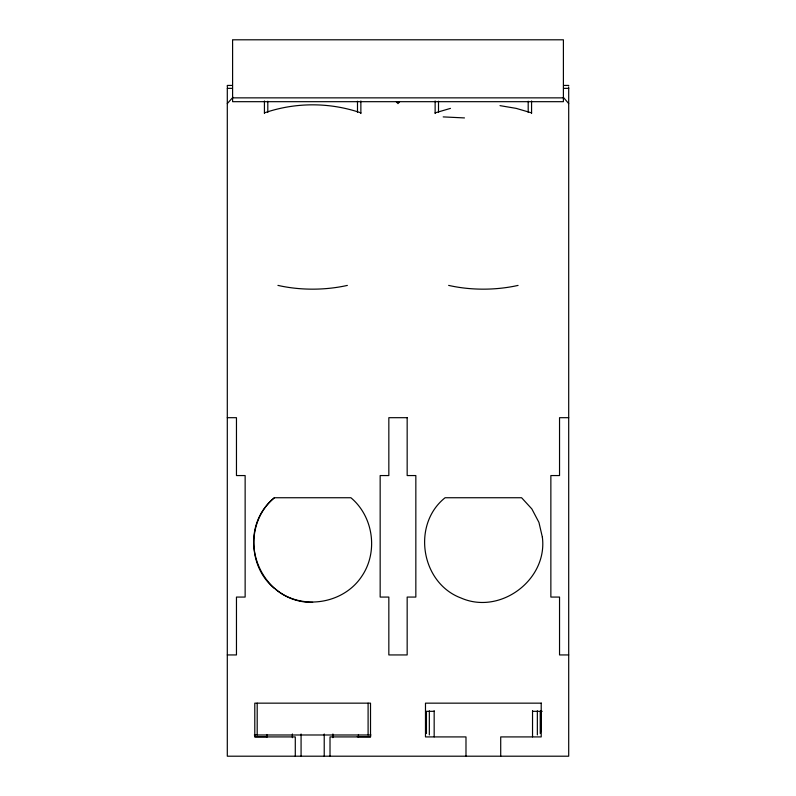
<?xml version="1.0" encoding="UTF-8"?>
<svg xmlns="http://www.w3.org/2000/svg" width="796" height="796" viewBox="0 0 796 796"><rect width="100%" height="100%" fill="white"/><g stroke="black" fill="none" stroke-linecap="round" stroke-linejoin="round"><path stroke-width="1.19" d="M399.532 101.828L398 103.619L396.378 101.818M227.298 103.589L232.959 97.261M275.366 589.03C301.027 610.801 343.365 604.303 361.782 576.284C378.379 551.946 373.483 516.644 350.897 497.739L274.411 497.739C246.939 520.166 246.939 565.966 274.411 588.393M274.411 497.739C232.611 532.017 258.6 603.119 312.649 602.373M347.364 285.406C325.186 290.391 300.072 290.44 277.933 285.386M518.067 285.406C495.888 290.391 470.774 290.44 448.636 285.386M264.431 112.873C295.415 102.157 329.882 102.157 360.867 112.873M435.133 112.873L450.476 108.385M254.869 736.738L267.018 736.708M232.601 39.8L563.399 39.8L563.399 101.679L232.601 101.679L232.601 42.327M232.263 85.431L227.298 85.431L227.298 87.361M563.737 85.431L568.702 85.431L568.702 85.998M227.298 88.356L232.263 88.356M563.737 88.356L568.702 88.356M232.601 97.858L563.399 97.858M227.298 417.691L236.462 417.691L236.462 475.56L245.138 475.56L245.138 597.07L236.462 597.07L236.462 654.939L227.298 654.939M568.702 417.691L559.538 417.691L559.538 475.56L550.862 475.56L550.862 597.07L559.538 597.07L559.538 654.939L568.702 654.939M541.389 703.157L425.482 703.157L425.482 736.917L465.988 736.917L465.988 756.2M425.581 711.325L434.168 711.325M532.534 711.325L542.175 711.325M254.322 734.987L370.976 734.987M357.275 736.698L370.637 736.738M443.193 116.903L464.476 117.927M500.007 105.639L516.216 108.385L531.569 112.873M563.349 97.321L568.702 103.589M568.702 87.361L568.702 756.2L227.298 756.2L227.298 88.376M541.21 703.157L541.21 736.917L500.714 736.917L500.714 756.2M540.733 710.898L540.733 732.031M540.245 711.813L540.245 733.514M537.35 710.808L537.35 734.917M532.534 710.659L532.534 736.877M531.569 100.973L531.569 113.51M528.196 101.211L528.196 112.326M438.506 101.211L438.506 112.326M435.133 100.973L435.133 113.51M434.168 710.659L434.168 736.877M429.342 710.808L429.342 734.917M426.447 711.813L426.447 733.514M425.969 711.534L425.969 732.031M368.1 703.157L368.1 734.987M360.867 100.973L360.867 113.51M358.459 734.499L358.459 737.345M357.494 101.211L357.494 112.326M332.907 733.992L332.907 737.693M330.012 756.2L330.012 736.917L370.518 736.917L370.518 703.157L254.79 703.157L254.79 736.917L295.286 736.917L295.286 756.2M324.221 733.992L324.221 756.2M301.077 733.992L301.077 756.2M292.401 733.992L292.401 737.693M267.804 101.211L267.804 112.326M266.839 734.499L266.839 737.345M264.431 100.973L264.431 113.51M257.198 703.157L257.198 734.987M232.601 40.377L232.601 41.681M542.365 537.191C547.847 579.717 500.306 615.288 461.053 598.015C420.865 583.06 411.542 524.425 445.103 497.739L521.589 497.739L531.857 508.942L538.932 522.385L542.365 537.191M407.164 417.691L388.836 417.691L388.836 475.56L380.16 475.56L380.16 597.07L388.836 597.07L388.836 654.939L407.164 654.939L407.164 597.07L415.84 597.07L415.84 475.56L407.164 475.56L407.164 417.691"/></g></svg>
